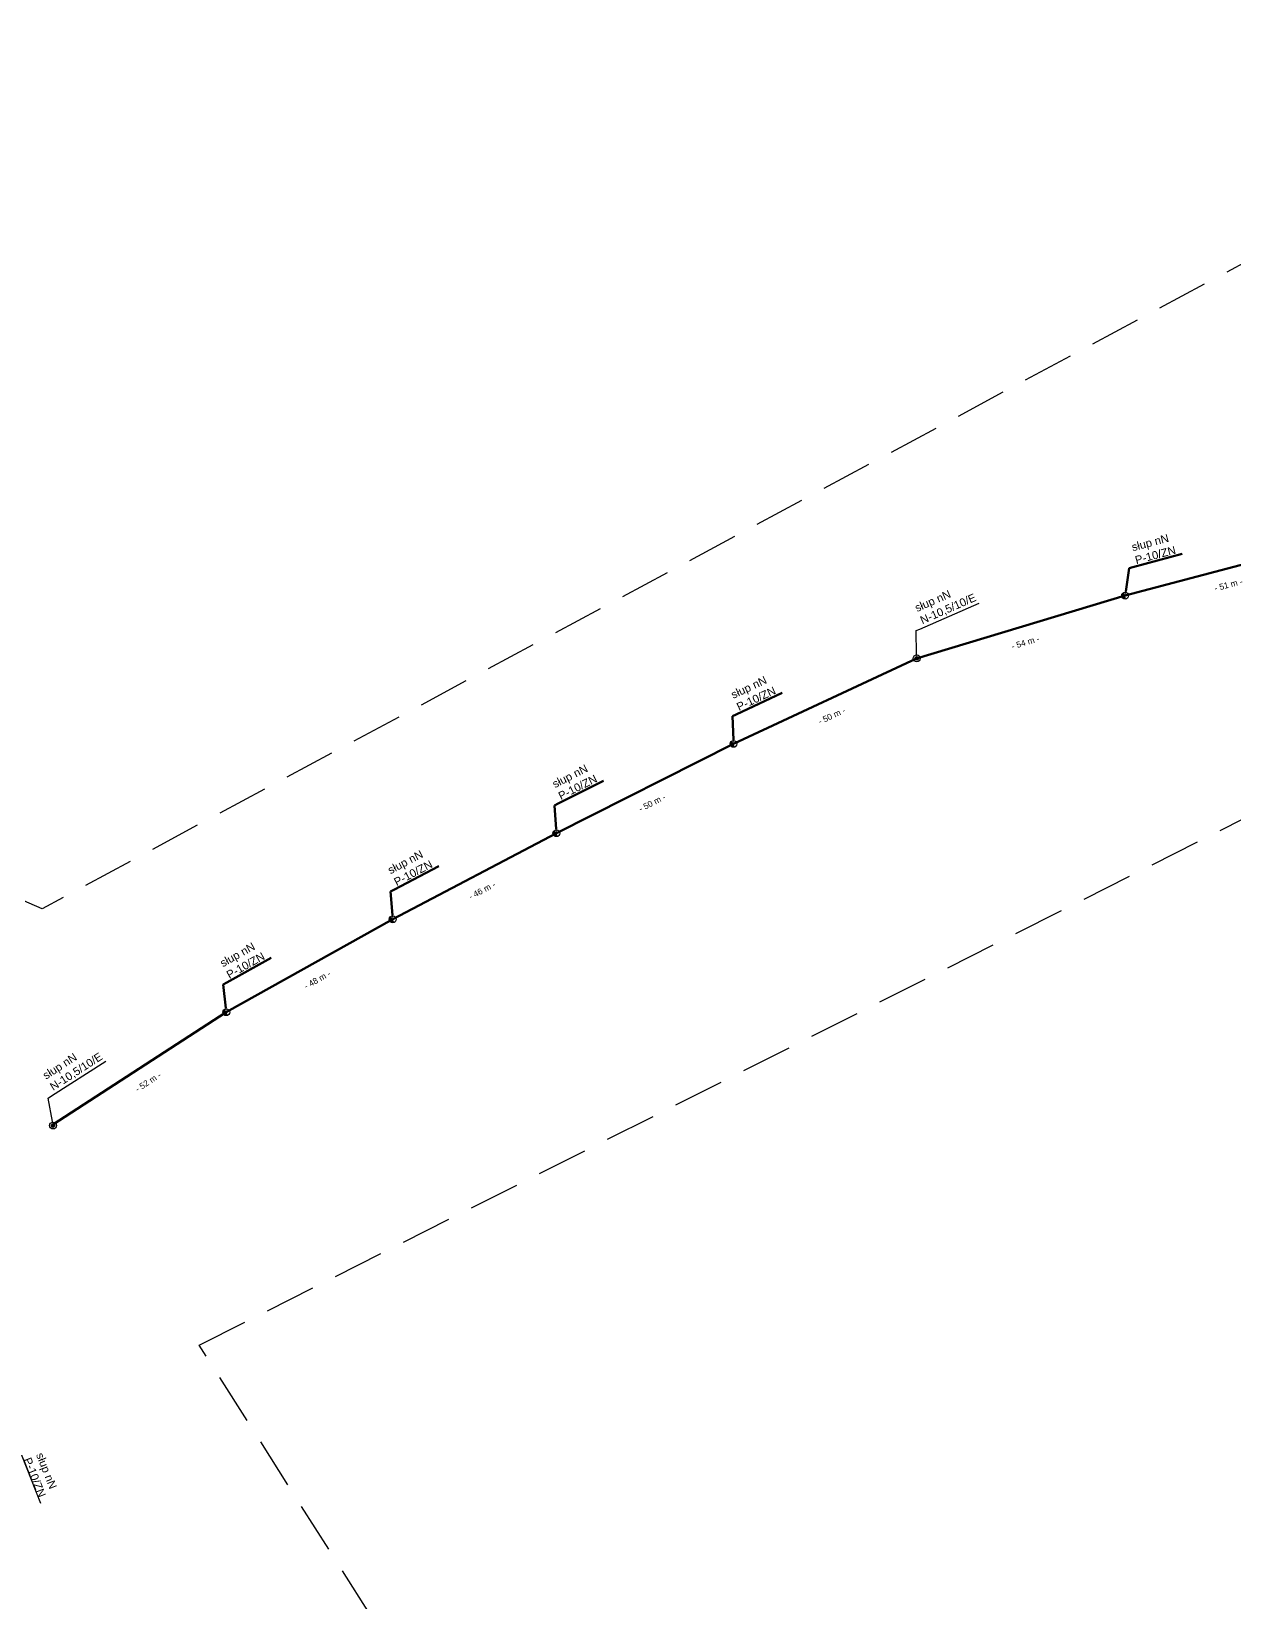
# Model space of a CAD drawing. Header units: millimetres. Extents: x 7530258 to 7533485, y 5764674 to 5768549.
# Drawn here: x 7530521.1 to 7530821.8, y 5768156.2 to 5768548.9 of the extents above; entities that cross this region are included whole.
import ezdxf
from ezdxf import colors
from ezdxf.entities.mleader import LeaderData, LeaderLine
from ezdxf.math import Vec2, Vec3

# ---------------------------------------------------------------- set-up
doc = ezdxf.new("R2010")
doc.units = ezdxf.units.MM
doc.linetypes.add('DASHED', pattern=[19.05, 12.7, -6.35])
doc.layers.add('!TELE', color=3, linetype='Continuous', lineweight=50)
doc.layers.add('!wymiary', color=7, linetype='Continuous', lineweight=25)
for name, color, linetype in [('!trafo', 6, 'DASHED'), ('_MM opisy', 7, 'Continuous'), ('_MM slupy', 5, 'Continuous')]:
    doc.layers.add(name, color=color, linetype=linetype)
doc.styles.get("Standard").update_dxf_attribs({"font": 'ARIAL.TTF'})
doc.dimstyles.new('opis linie', dxfattribs={"dimtxt": 1.5, "dimasz": 0.18, "dimexe": 0.18, "dimexo": 0.0625, "dimgap": 2.5, "dimtad": 4, "dimdec": 0, "dimzin": 0, "dimdsep": 46, "dimtxsty": 'Standard', "dimcen": 0.09, "dimse1": 1, "dimse2": 1, "dimsd1": 1, "dimsd2": 1, "dimclrt": 256, "dimadec": 0, "dimazin": 0, "dimtfac": 1, "dimtdec": 0, "dimtofl": 0, "dimtmove": 0, "dimatfit": 3, "dimfxl": 1, "dimtfill": 1, "dimtolj": 1, "dimtzin": 0, "dimarcsym": 0})

# ---------------------------------------------------------------- blocks, each defined once
blk = doc.blocks.new('ZN')
at = {"layer": '_MM slupy', "transparency": 33554687}
h = blk.add_hatch(color=256, dxfattribs=at)
h.dxf.hatch_style = 1
h.paths.add_polyline_path([(0, -0.86), (0, 0.86, 1)])
at = {"layer": '_MM slupy'}
blk.add_circle((0, 0), 0.857, dxfattribs=at)
blk = doc.blocks.new('E')
at = {"layer": '_MM slupy'}
h = blk.add_hatch(color=256, dxfattribs=at)
h.dxf.hatch_style = 1
h.paths.add_polyline_path([(0.27, 0.37, 1), (-0.27, -0.37, 1)])
for radius in [0.857, 0.457]:
    blk.add_circle((0, 0), radius, dxfattribs=at)
blk = doc.blocks.new('*D540')
at = {"layer": '!wymiary', "insert": (7530550.25, 5768286.33), "char_height": 1.5, "attachment_point": 5, "rotation": 32.9226, "bg_fill": 3, "box_fill_scale": 1.1, "bg_fill_color": 9, "bg_fill_true_color": 13158600, "bg_fill_transparency": 0}
blk.add_mtext('\\A1;- 52 m -', dxfattribs=at)
blk = doc.blocks.new('*D541')
at = {"layer": '!wymiary', "insert": (7530592.56, 5768311.88), "char_height": 1.5, "attachment_point": 5, "rotation": 29.167, "bg_fill": 3, "box_fill_scale": 1.1, "bg_fill_color": 9, "bg_fill_true_color": 13158600, "bg_fill_transparency": 0}
blk.add_mtext('\\A1;- 48 m -', dxfattribs=at)
blk = doc.blocks.new('*D542')
at = {"layer": '!wymiary', "insert": (7530633.73, 5768334.2), "char_height": 1.5, "attachment_point": 5, "rotation": 27.7467, "bg_fill": 3, "box_fill_scale": 1.1, "bg_fill_color": 9, "bg_fill_true_color": 13158600, "bg_fill_transparency": 0}
blk.add_mtext('\\A1;- 46 m -', dxfattribs=at)
blk = doc.blocks.new('*D543')
at = {"layer": '!wymiary', "insert": (7530676.26, 5768356.09), "char_height": 1.5, "attachment_point": 5, "rotation": 26.7569, "bg_fill": 3, "box_fill_scale": 1.1, "bg_fill_color": 9, "bg_fill_true_color": 13158600, "bg_fill_transparency": 0}
blk.add_mtext('\\A1;- 50 m -', dxfattribs=at)
blk = doc.blocks.new('*D544')
at = {"layer": '!wymiary', "insert": (7530721.14, 5768377.84), "char_height": 1.5, "attachment_point": 5, "rotation": 24.975, "bg_fill": 3, "box_fill_scale": 1.1, "bg_fill_color": 9, "bg_fill_true_color": 13158600, "bg_fill_transparency": 0}
blk.add_mtext('\\A1;- 50 m -', dxfattribs=at)
blk = doc.blocks.new('*D545')
at = {"layer": '!wymiary', "insert": (7530769.55, 5768396.17), "char_height": 1.5, "attachment_point": 5, "rotation": 16.812, "bg_fill": 3, "box_fill_scale": 1.1, "bg_fill_color": 9, "bg_fill_true_color": 13158600, "bg_fill_transparency": 0}
blk.add_mtext('\\A1;- 54 m -', dxfattribs=at)
blk = doc.blocks.new('*D546')
at = {"layer": '!wymiary', "insert": (7530820.29, 5768410.58), "char_height": 1.5, "attachment_point": 5, "rotation": 14.8412, "bg_fill": 3, "box_fill_scale": 1.1, "bg_fill_color": 9, "bg_fill_true_color": 13158600, "bg_fill_transparency": 0}
blk.add_mtext('\\A1;- 51 m -', dxfattribs=at)
blk = doc.blocks.new('q')
at = {"layer": '_MM slupy'}
blk.add_blockref('ZN', (0, 0), dxfattribs=at)
at = {"layer": '_MM opisy'}
ml = blk.add_multileader_mtext('Standard', dxfattribs=at)
ml.set_content('\\pxql;słup nN\\PP-10/ZN', color=256)
ml.set_leader_properties()
ml.build(insert=Vec2(0, 0))
ml.multileader.update_dxf_attribs({"has_text_frame": 1, "text_left_attachment_type": 5, "text_right_attachment_type": 5, "dogleg_length": 1, "arrow_head_size": 1})
ctx = ml.context
ctx.base_point, ctx.char_height, ctx.arrow_head_size, ctx.landing_gap_size, ctx.plane_origin = Vec3(3.71, 6.41), 2, 1, 1, Vec3(1.72, -1.42)
ctx.left_attachment, ctx.right_attachment = 5, 5
notes = []
notes.append((ctx, [(0, (1, 1, 0), (2.71, 6.41), (1, 0), 1, [(0, [(0, 0), (2.71, 6.41)], 0, [])])]))
ctx.mtext.insert, ctx.mtext.flow_direction = Vec3(4.71, 12.21), 5
ctx.mtext.has_bg_fill, ctx.mtext.bg_color, ctx.mtext.bg_scale_factor, ctx.mtext.bg_transparency, ctx.mtext.use_window_bg_color = 1, -1023410175, 1, 0, 1
for ctx, leaders in notes:
    for number, flags, end, landing, length, lines in leaders:
        leader = LeaderData()
        leader.index, (leader.has_last_leader_line, leader.has_dogleg_vector, leader.attachment_direction) = number, flags
        leader.last_leader_point, leader.dogleg_vector, leader.dogleg_length = Vec3(end), Vec3(landing), length
        for number, points, colour, breaks in lines:
            line = LeaderLine()
            line.index, line.vertices, line.color, line.breaks = number, Vec3.list(points), colors.encode_raw_color(colour), breaks
            leader.lines.append(line)
        ctx.leaders.append(leader)

msp = doc.modelspace()

# ---------------------------------------------------------------- linework, layer by layer
at = {"layer": '!TELE'}
msp.add_lwpolyline([(7530526.34, 5768275.63), (7530569.8, 5768303.77), (7530611.41, 5768326.99), (7530652.32, 5768348.51), (7530696.58, 5768370.83), (7530742.31, 5768392.13), (7530794.47, 5768407.89), (7530844.06, 5768421.03), (7530892.17, 5768441.27), (7530937.56, 5768460.21), (7530982.89, 5768448.11), (7531029.06, 5768420.57), (7531071.38, 5768395.47), (7531113.88, 5768370.52)], dxfattribs=at)
at = {"layer": '!trafo', "color": 3}
msp.add_lwpolyline([(7530381.78, 5768390.66), (7530257.65, 5768176.95), (7530420.16, 5768098.91), (7530373.28, 5767866.78), (7530474.21, 5767839.79), (7530703.76, 5767887.9), (7530748.48, 5767928.26), (7530563.06, 5768220.57), (7530958.99, 5768420.18), (7531286.21, 5768218.39), (7531332.02, 5768339.46), (7530931.72, 5768548.88), (7530523.79, 5768329.65), (7530381.78, 5768390.66)], close=True, dxfattribs=at)

# ---------------------------------------------------------------- next in the draw order: block references
at = {"layer": '!TELE'}
for p, rotation in [((7530794.47, 5768407.89), 14.84116558043507), ((7530696.58, 5768370.83), 24.9750391948207), ((7530652.32, 5768348.51), 26.75688636820698), ((7530611.41, 5768326.99), 27.74674738057338), ((7530569.8, 5768303.77), 29.16700069849069)]:
    msp.add_blockref('q', p, dxfattribs=dict(at, rotation=rotation))

# ---------------------------------------------------------------- next in the draw order: leaders
at = {"layer": '_MM opisy'}
ml = msp.add_multileader_mtext('Standard', dxfattribs=at)
ml.set_content('\\pxql;słup nN\\PN-10,5/10/E', color=256)
ml.set_leader_properties()
ml.build(insert=Vec2(0, 0))
ml.multileader.update_dxf_attribs({"has_text_frame": 1, "text_left_attachment_type": 5, "text_right_attachment_type": 5, "dogleg_length": 1, "arrow_head_size": 1})
ctx = ml.context
ctx.base_point, ctx.char_height, ctx.arrow_head_size, ctx.landing_gap_size, ctx.plane_origin, ctx.plane_x_axis, ctx.plane_y_axis = Vec3(7530743.2, 5768399.55), 2, 1, 1, Vec3(7530744.51, 5768391.58), Vec3(0.916157, 0.400819), Vec3(-0.400819, 0.916157)
ctx.left_attachment, ctx.right_attachment = 5, 5
notes = []
notes.append((ctx, [(0, (1, 1, 0), (7530742.28, 5768399.14), (0.916157, 0.400819), 1, [(0, [(7530742.37, 5768392.19), (7530742.28, 5768399.14)], 0, [])])]))
ctx.mtext.insert, ctx.mtext.text_direction, ctx.mtext.flow_direction = Vec3(7530741.64, 5768405.59), Vec3(0.916157, 0.400819), 5
ctx.mtext.has_bg_fill, ctx.mtext.bg_color, ctx.mtext.bg_scale_factor, ctx.mtext.bg_transparency, ctx.mtext.use_window_bg_color = 1, -1023410175, 1, 0, 1
ml = msp.add_multileader_mtext('Standard', dxfattribs=at)
ml.set_content('\\pxql;słup nN\\PN-10,5/10/E', color=256)
ml.set_leader_properties()
ml.build(insert=Vec2(0, 0))
ml.multileader.update_dxf_attribs({"has_text_frame": 1, "text_left_attachment_type": 5, "text_right_attachment_type": 5, "dogleg_length": 1, "arrow_head_size": 1})
ctx = ml.context
ctx.base_point, ctx.char_height, ctx.arrow_head_size, ctx.landing_gap_size, ctx.plane_origin, ctx.plane_x_axis, ctx.plane_y_axis = Vec3(7530526.15, 5768282.84), 2, 1, 1, Vec3(7530528.71, 5768275.18), Vec3(0.840908, 0.541178), Vec3(-0.541178, 0.840908)
ctx.left_attachment, ctx.right_attachment = 5, 5
notes.append((ctx, [(0, (1, 1, 0), (7530525.31, 5768282.3), (0.840908, 0.541178), 1, [(0, [(7530526.49, 5768275.45), (7530525.31, 5768282.3)], 0, [])])]))
ctx.mtext.insert, ctx.mtext.text_direction, ctx.mtext.flow_direction = Vec3(7530523.65, 5768288.57), Vec3(0.840908, 0.541178), 5
ctx.mtext.has_bg_fill, ctx.mtext.bg_color, ctx.mtext.bg_scale_factor, ctx.mtext.bg_transparency, ctx.mtext.use_window_bg_color = 1, -1023410175, 1, 0, 1
ml = msp.add_multileader_mtext('Standard', dxfattribs=at)
ml.set_content('\\pxql;słup nN\\PP-10/ZN', color=256)
ml.set_leader_properties()
ml.build(insert=Vec2(0, 0))
ml.multileader.update_dxf_attribs({"has_text_frame": 1, "text_left_attachment_type": 5, "text_right_attachment_type": 5, "dogleg_length": 1, "arrow_head_size": 1})
ctx = ml.context
ctx.base_point, ctx.char_height, ctx.arrow_head_size, ctx.landing_gap_size, ctx.plane_origin, ctx.plane_x_axis, ctx.plane_y_axis = Vec3(7530518.68, 5768192.9), 2, 1, 1, Vec3(7530510.67, 5768191.89), Vec3(0.366181, -0.930544), Vec3(0.930544, 0.366181)
ctx.left_attachment, ctx.right_attachment = 5, 5
notes.append((ctx, [(0, (1, 1, 0), (7530518.31, 5768193.83), (0.366181, -0.930544), 1, [(0, [(7530511.36, 5768194.01), (7530518.31, 5768193.83)], 0, [])])]))
ctx.mtext.insert, ctx.mtext.text_direction, ctx.mtext.flow_direction = Vec3(7530524.07, 5768193.95), Vec3(0.366181, -0.930544), 5
ctx.mtext.has_bg_fill, ctx.mtext.bg_color, ctx.mtext.bg_scale_factor, ctx.mtext.bg_transparency, ctx.mtext.use_window_bg_color = 1, -1023410175, 1, 0, 1
for ctx, leaders in notes:
    for number, flags, end, landing, length, lines in leaders:
        leader = LeaderData()
        leader.index, (leader.has_last_leader_line, leader.has_dogleg_vector, leader.attachment_direction) = number, flags
        leader.last_leader_point, leader.dogleg_vector, leader.dogleg_length = Vec3(end), Vec3(landing), length
        for number, points, colour, breaks in lines:
            line = LeaderLine()
            line.index, line.vertices, line.color, line.breaks = number, Vec3.list(points), colors.encode_raw_color(colour), breaks
            leader.lines.append(line)
        ctx.leaders.append(leader)

# ---------------------------------------------------------------- next in the draw order: block references
for p, rotation in [((7530742.37, 5768392.19), 23.6293777322314), ((7530526.49, 5768275.45), 32.76388849729377)]:
    msp.add_blockref('E', p, dxfattribs=dict(rotation=rotation))

# ---------------------------------------------------------------- next in the draw order: dimensions: what is measured, and where the dimension line sits
at = {"layer": '!wymiary'}
dim = msp.add_aligned_dim(p1=(7530526.34, 5768275.63), p2=(7530569.8, 5768303.77), distance=-0.75, dimstyle='opis linie', override={"dimpost": '- <> m -'}, dxfattribs=at)
dim.commit()
dim.dimension.update_dxf_attribs({"geometry": '*D540', "text_midpoint": (7530550.25, 5768286.33)})

# ---------------------------------------------------------------- next in the draw order: dimensions: what is measured, and where the dimension line sits
dim = msp.add_aligned_dim(p1=(7530569.8, 5768303.77), p2=(7530611.41, 5768326.99), distance=-0.75, dimstyle='opis linie', override={"dimpost": '- <> m -'}, dxfattribs=at)
dim.commit()
dim.dimension.update_dxf_attribs({"geometry": '*D541', "text_midpoint": (7530592.56, 5768311.88)})

# ---------------------------------------------------------------- next in the draw order: dimensions: what is measured, and where the dimension line sits
dim = msp.add_aligned_dim(p1=(7530611.41, 5768326.99), p2=(7530652.32, 5768348.51), distance=-0.75, dimstyle='opis linie', override={"dimpost": '- <> m -'}, dxfattribs=at)
dim.commit()
dim.dimension.update_dxf_attribs({"geometry": '*D542', "text_midpoint": (7530633.73, 5768334.2)})

# ---------------------------------------------------------------- next in the draw order: dimensions: what is measured, and where the dimension line sits
dim = msp.add_aligned_dim(p1=(7530652.32, 5768348.51), p2=(7530696.58, 5768370.83), distance=-0.75, dimstyle='opis linie', override={"dimpost": '- <> m -'}, dxfattribs=at)
dim.commit()
dim.dimension.update_dxf_attribs({"geometry": '*D543', "text_midpoint": (7530676.26, 5768356.09)})

# ---------------------------------------------------------------- next in the draw order: dimensions: what is measured, and where the dimension line sits
dim = msp.add_aligned_dim(p1=(7530696.58, 5768370.83), p2=(7530742.31, 5768392.13), distance=-0.75, dimstyle='opis linie', override={"dimpost": '- <> m -'}, dxfattribs=at)
dim.commit()
dim.dimension.update_dxf_attribs({"geometry": '*D544', "text_midpoint": (7530721.14, 5768377.84)})

# ---------------------------------------------------------------- next in the draw order: dimensions: what is measured, and where the dimension line sits
dim = msp.add_aligned_dim(p1=(7530742.31, 5768392.13), p2=(7530794.47, 5768407.89), distance=-0.75, dimstyle='opis linie', override={"dimpost": '- <> m -'}, dxfattribs=at)
dim.commit()
dim.dimension.update_dxf_attribs({"geometry": '*D545', "text_midpoint": (7530769.55, 5768396.17)})

# ---------------------------------------------------------------- next in the draw order: dimensions: what is measured, and where the dimension line sits
dim = msp.add_aligned_dim(p1=(7530794.47, 5768407.89), p2=(7530844.06, 5768421.03), distance=-0.75, dimstyle='opis linie', override={"dimpost": '- <> m -'}, dxfattribs=at)
dim.commit()
dim.dimension.update_dxf_attribs({"geometry": '*D546', "text_midpoint": (7530820.29, 5768410.58)})

doc.saveas('drawing.dxf')
